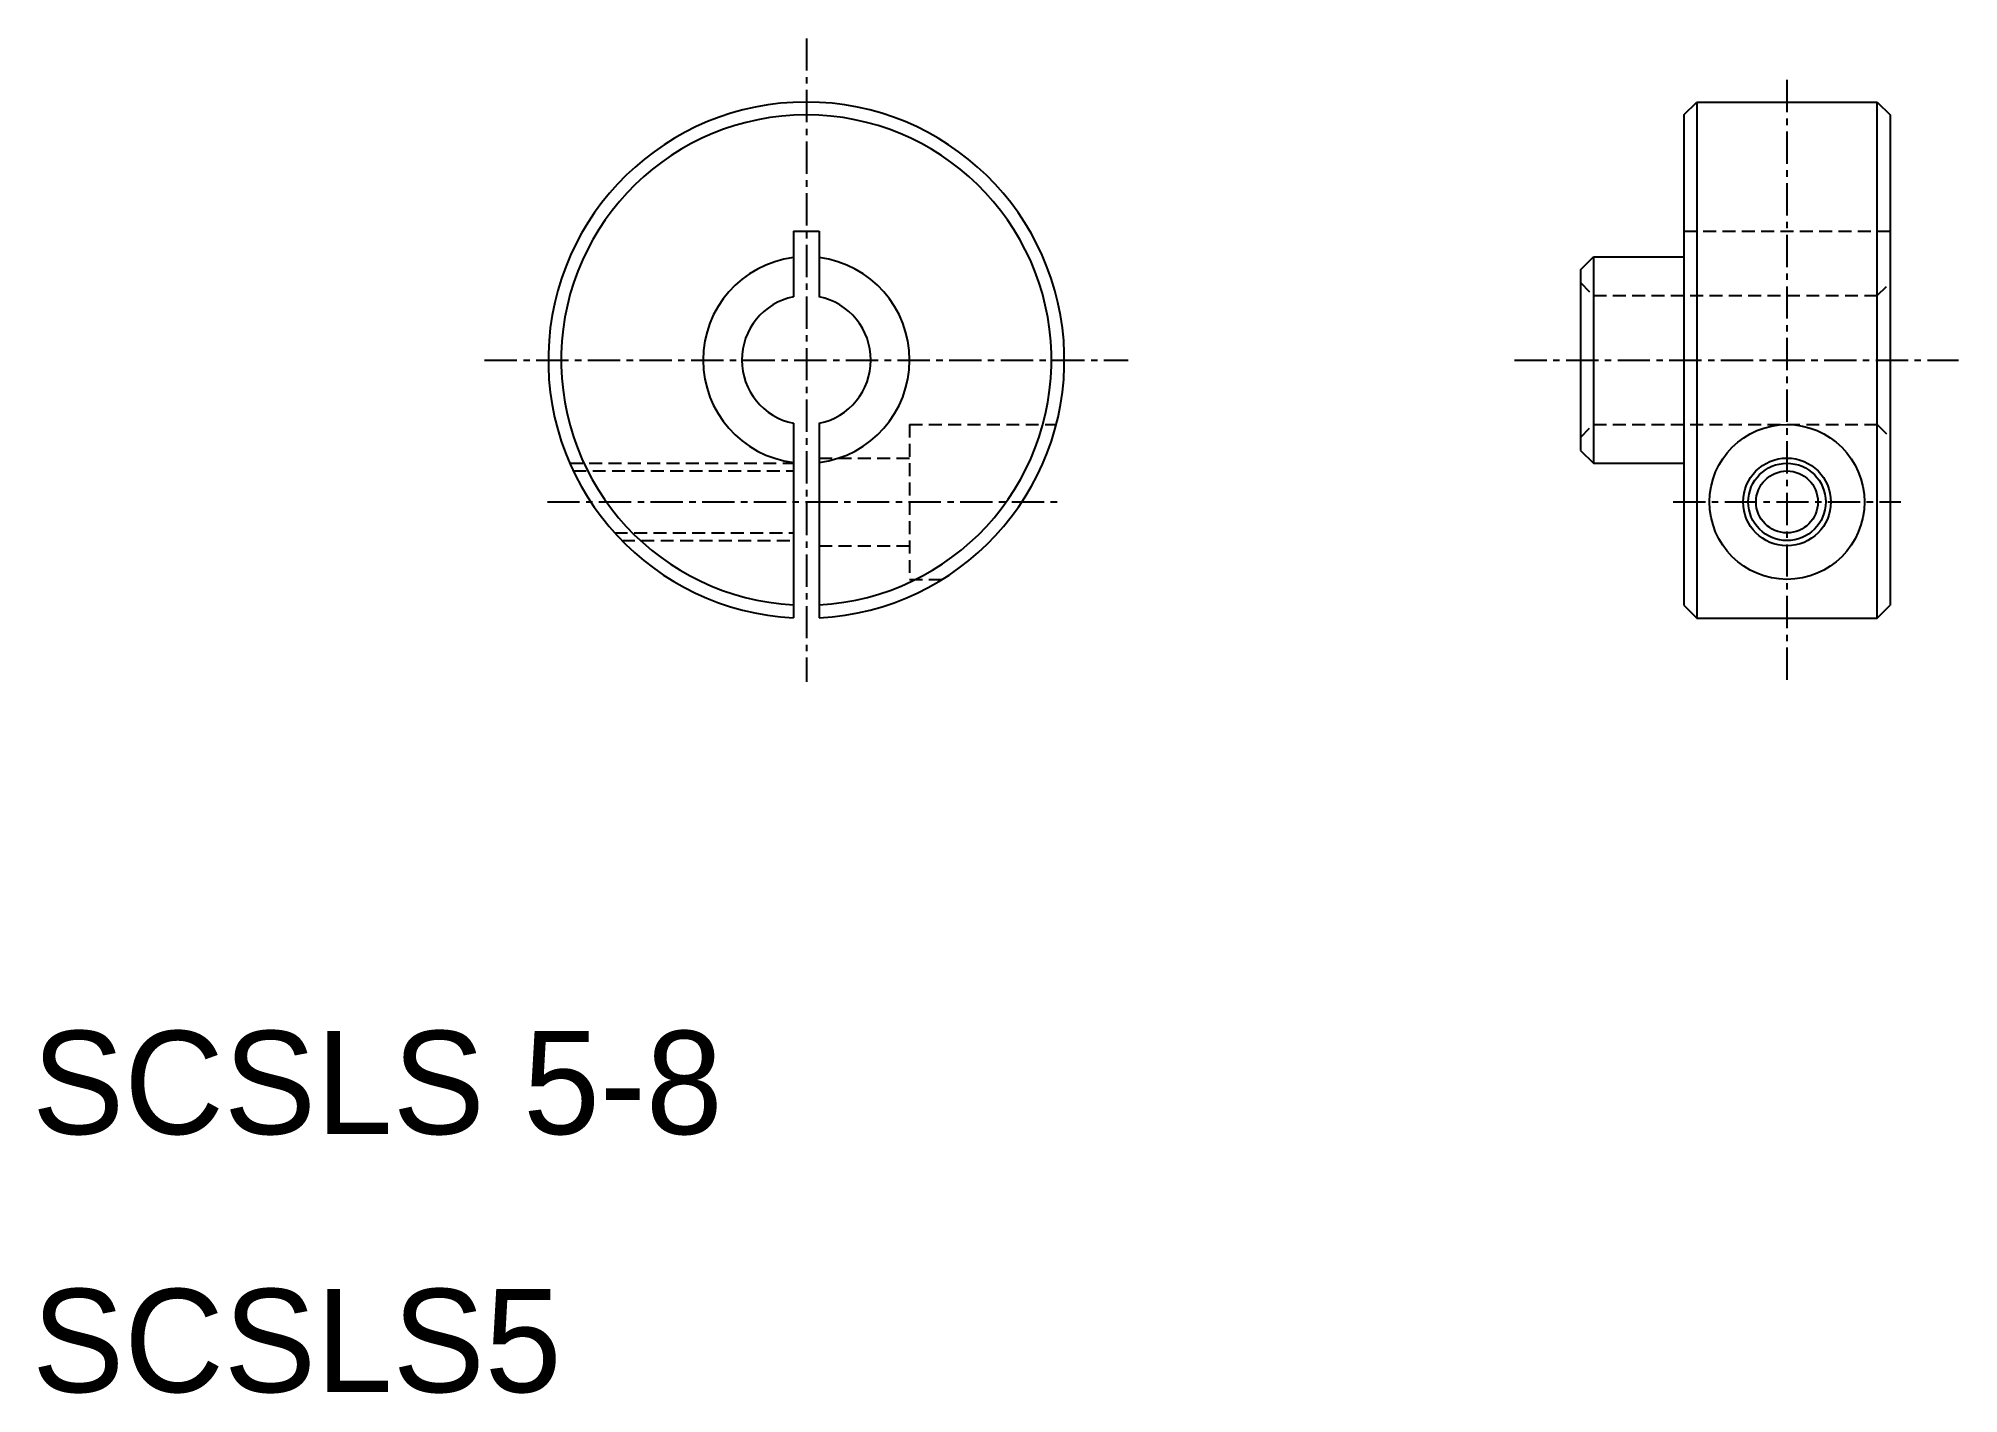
# Model space of a CAD drawing. Extents: x 10.2 to 84.6, y 9.9 to 62.5.
import ezdxf

# ---------------------------------------------------------------- set-up
doc = ezdxf.new("R2010")
doc.units = 0
doc.linetypes.add('CENTER', pattern=[2, 1.25, -0.25, 0.25, -0.25])
doc.linetypes.add('DASHED', pattern=[0.75, 0.5, -0.25])
doc.layers.get('0').update_dxf_attribs({"linetype": 'CONTINUOUS'})
doc.layers.add('CENTER', color=1, linetype='CENTER')

msp = doc.modelspace()

# ---------------------------------------------------------------- linework, layer by layer
at = {"color": 7, "linetype": 'CONTINUOUS'}
for p, q in [((74, 59.5), (74.5, 60)), ((74.5, 60), (74.5, 40)), ((74.5, 60), (81.5, 60)), ((81.5, 40), (81.5, 60)), ((81.5, 60), (82, 59.5)), ((74, 59.5), (74, 40.5)), ((82, 59.5), (82, 40.5)), ((39.5, 55), (39.5, 52.449)), ((39.5, 55), (40.5, 55)), ((40.5, 55), (40.5, 52.449)), ((74, 54.75), (74, 54.75)), ((70, 53.5), (70.5, 54)), ((70.5, 54), (70.5, 46)), ((70.5, 54), (74, 54)), ((70, 53.5), (70, 46.5)), ((74, 50), (74, 50)), ((39.5, 47.551), (39.5, 40.013)), ((40.5, 47.551), (40.5, 40.013)), ((70, 46.5), (70.5, 46)), ((70.5, 46), (74, 46)), ((74, 40.5), (74.5, 40)), ((81.5, 40), (82, 40.5)), ((74.5, 40), (81.5, 40))]:
    msp.add_line(p, q, dxfattribs=at)
at = {"color": 3, "linetype": 'DASHED'}
for p, q in [((74, 55), (82, 55)), ((70, 53), (70.5, 52.5)), ((81.5, 52.5), (82, 53)), ((70.5, 52.5), (81.5, 52.5)), ((44, 47.5), (49.682, 47.5)), ((44, 47.5), (44, 41.5)), ((70, 47), (70.5, 47.5)), ((70.5, 47.5), (81.5, 47.5)), ((81.5, 47.5), (82, 47)), ((40.5, 46.2), (44, 46.2)), ((30.835, 46), (39.5, 46)), ((30.972, 45.7), (39.5, 45.7)), ((32.576, 43.3), (39.5, 43.3)), ((32.859, 43), (39.5, 43)), ((40.5, 42.8), (44, 42.8)), ((44, 41.5), (45.268, 41.5))]:
    msp.add_line(p, q, dxfattribs=at)
at = {"color": 7, "linetype": 'CONTINUOUS'}
for radius in [3, 1.7, 1.2]:
    msp.add_circle((78, 44.5), radius, dxfattribs=at)
at = {"color": 3}
msp.add_circle((78, 44.5), 1.5, dxfattribs=at)
at = {"color": 7, "linetype": 'CONTINUOUS'}
for radius, start, end in [(10, 272.86598, 267.13402), (9.5, 273.01696, 266.98304), (4, 97.18076, 262.81924), (4, 277.18076, 82.81924), (2.5, 101.53696, 258.46304), (2.5, 281.53696, 78.46304)]:
    msp.add_arc((40, 50), radius, start, end, dxfattribs=at)
at = {"layer": 'CENTER', "color": 1, "linetype": 'CENTER'}
for p, q in [((40, 62.466), (40, 37.534)), ((78, 60.856), (78, 37.534)), ((27.534, 50), (52.466, 50)), ((67.44, 50), (84.65, 50)), ((29.965, 44.5), (49.888, 44.5)), ((73.587, 44.5), (82.413, 44.5))]:
    msp.add_line(p, q, dxfattribs=at)

# ---------------------------------------------------------------- texts
at = {"color": 7, "linetype": 'CONTINUOUS'}
for s, p in [('SCSLS 5-8', (10, 20)), ('SCSLS5', (10, 10))]:
    msp.add_text(s, height=4, dxfattribs=at).set_placement(p)

doc.saveas('drawing.dxf')
